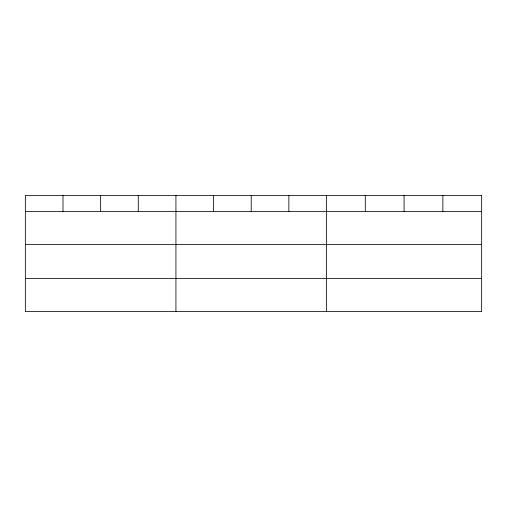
<?xml version="1.0" encoding="UTF-8"?>
<svg xmlns="http://www.w3.org/2000/svg" width="507" height="507" viewBox="0 0 507 507"><rect width="100%" height="100%" fill="white"/><g stroke="black" fill="none" stroke-linecap="round" stroke-linejoin="round"><path stroke-width="0.76" d="M25.35 211.577L481.65 211.577M25.35 244.589L481.65 244.589M25.35 278.603L481.65 278.603M442.865 195.385L442.865 211.577M404.079 195.385L404.079 211.577M365.293 195.385L365.293 211.577M326.508 195.385L326.508 311.615M288.863 195.385L288.863 211.577M251.219 195.385L251.219 211.577M213.574 195.385L213.574 211.577M175.929 195.385L175.929 311.615M138.284 195.385L138.284 211.577M100.64 195.385L100.64 211.577M62.995 195.385L62.995 211.577M481.65 195.385L25.35 195.385L25.35 311.615L481.65 311.615L481.65 195.385"/></g></svg>
